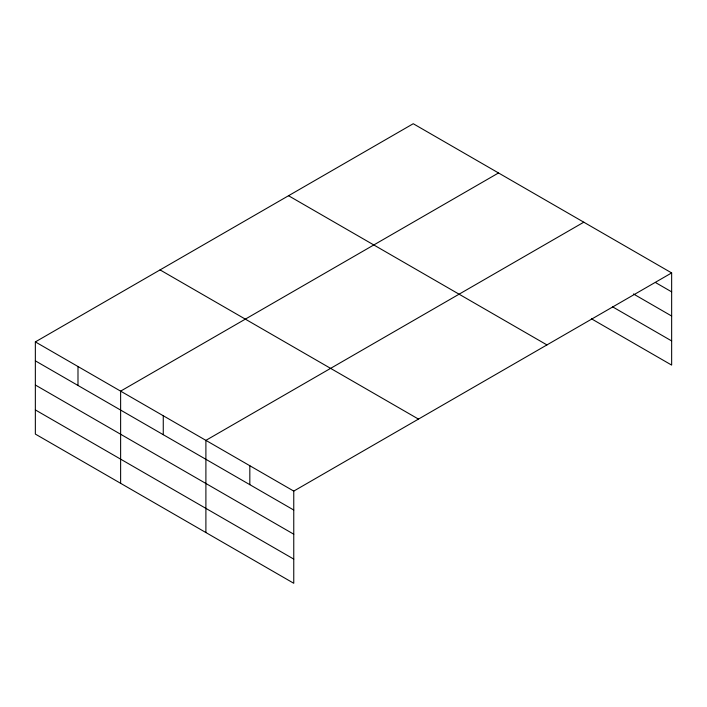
<?xml version="1.0" encoding="UTF-8"?>
<svg xmlns="http://www.w3.org/2000/svg" width="707" height="707" viewBox="0 0 707 707"><rect width="100%" height="100%" fill="white"/><g stroke="black" fill="none" stroke-linecap="round" stroke-linejoin="round"><path stroke-width="1.06" d="M35.35 341.905L293.758 491.091L293.758 583.275L35.35 434.08L35.35 341.905L413.242 123.725L671.65 272.92L671.65 365.095L591.432 318.786M498.515 172.959L120.623 391.139L120.623 483.314M583.788 222.192L205.896 440.364L205.896 532.548M293.758 491.091L671.65 272.92M655.416 282.491L671.65 291.858M633.454 293.971L671.65 316.029M612.439 306.75L671.65 340.933M288.536 195.724L546.944 344.919M160.056 269.906L418.464 419.092M35.35 360.844L293.758 510.039M35.35 385.015L293.758 534.2M35.35 409.919L293.758 559.104M249.827 465.727L249.827 484.675M163.264 415.751L163.264 434.699M77.991 366.518L77.991 385.465"/></g></svg>
